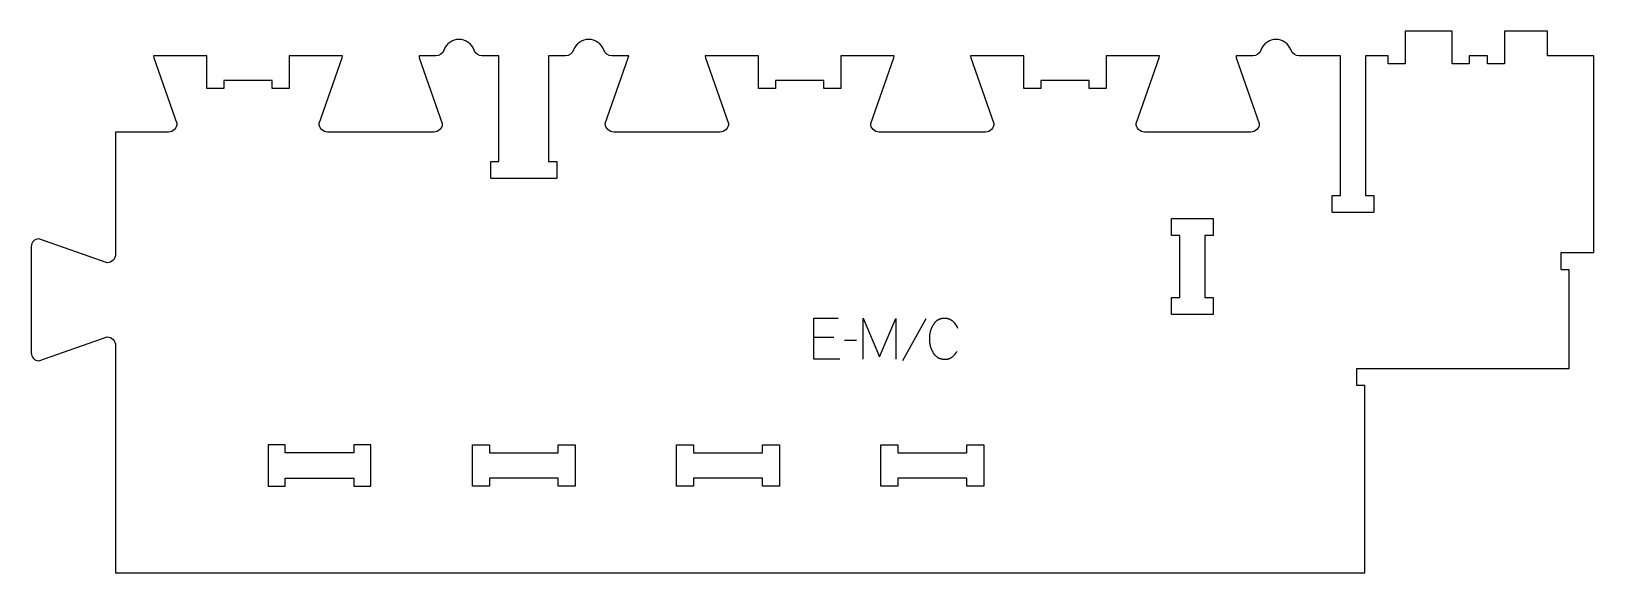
# Model space of a CAD drawing. Extents: x -571 to 577, y -186 to 211.
import ezdxf

# ---------------------------------------------------------------- set-up
doc = ezdxf.new("R2010")
doc.units = 0
for name, color, linetype in [('1_ANYTOOL_1MMDEEP_LABELS_S', 2, 'CONTINUOUS'), ('3_ANYTOOL_CUTTHROUGH_INSID', 4, 'CONTINUOUS'), ('4_ANYTOOL_CUTTHROUGH_OUTSI', 5, 'CONTINUOUS')]:
    doc.layers.add(name, color=color, linetype=linetype)

msp = doc.modelspace()

# ---------------------------------------------------------------- linework, layer by layer
at = {"layer": '1_ANYTOOL_1MMDEEP_LABELS_S'}
for p, q in [((86.3, -0.2), (69.1, -31)), ((18.8, -13.7), (4.1, -13.7)), ((35.3, -15.9), (26.5, -15.9))]:
    msp.add_line(p, q, dxfattribs=at)
for points in [[(23.1, -29.7), (4.1, -29.7), (4.1, 0.3), (22, 0.3)], [(40.4, -29.7), (40.4, 0.3), (52.4, -28.1), (64.4, 0.1), (64.4, -29.7)]]:
    msp.add_lwpolyline(points, dxfattribs=at)
msp.add_lwpolyline([(109.9, -7.2, 0.131103), (106.1, -1.9), (106, -1.8), (105.8, -1.6), (105.7, -1.5), (105.5, -1.4), (105.3, -1.3), (105.2, -1.2), (105, -1.1), (104.8, -1), (104.7, -0.9), (104.5, -0.8), (104.3, -0.7), (104.1, -0.6), (103.9, -0.5), (103.7, -0.4), (103.6, -0.4), (103.4, -0.3), (103.2, -0.2), (103, -0.2), (102.8, -0.1), (102.6, -0.1), (102.4, 0), (102.2, 0), (102, 0.1), (101.8, 0.1), (101.6, 0.1), (101.4, 0.2), (101.1, 0.2), (100.9, 0.2), (100.7, 0.2), (100.5, 0.2), (100.3, 0.2), (100.1, 0.3), (99.7, 0.2), (99.4, 0.2), (99, 0.2), (98.7, 0.2), (98.4, 0.1), (98.1, 0.1), (97.8, 0), (97.5, 0), (97.2, -0.1), (96.9, -0.2), (96.6, -0.3), (96.3, -0.4), (96, -0.5), (95.9, -0.6), (95.7, -0.7), (95.6, -0.7), (95.5, -0.8), (95.3, -0.9), (95.2, -0.9), (95.1, -1), (94.9, -1.1), (94.8, -1.2), (94.7, -1.2), (94.6, -1.3), (94.4, -1.4), (94.2, -1.6), (94, -1.8), (93.7, -2), (93.5, -2.2), (93.3, -2.4), (93.1, -2.6), (92.8, -2.9), (92.6, -3.1), (92.4, -3.4), (92.2, -3.6), (92.1, -3.9), (91.9, -4.2), (91.7, -4.5), (91.4, -5.1), (91, -5.6), (90.7, -6.2), (90.5, -6.9), (90.2, -7.5), (90, -8.1), (89.8, -8.7), (89.6, -9.4), (89.4, -10), (89.3, -10.7), (89.2, -11.3), (89.1, -12), (89, -12.7), (89, -13.4), (88.9, -14.1), (88.9, -14.7), (88.9, -15.4), (89, -16.1), (89, -16.8), (89.1, -17.5), (89.2, -18.2), (89.3, -18.8), (89.4, -19.5), (89.6, -20.1), (89.8, -20.8), (90, -21.4), (90.2, -22), (90.5, -22.7), (90.8, -23.3), (91.1, -23.9), (91.4, -24.5), (91.7, -25.1), (91.9, -25.4), (92.1, -25.6), (92.3, -25.9), (92.5, -26.2), (92.7, -26.4), (92.9, -26.7), (93.1, -26.9), (93.4, -27.1), (93.6, -27.3), (93.8, -27.5), (94.1, -27.7), (94.3, -27.9), (94.4, -28), (94.6, -28.1), (94.7, -28.2), (94.8, -28.3), (94.9, -28.4), (95.1, -28.4), (95.2, -28.5), (95.3, -28.6), (95.6, -28.7), (95.9, -28.9), (96.2, -29), (96.5, -29.1), (96.8, -29.2), (97.1, -29.3), (97.4, -29.4), (97.7, -29.5), (98, -29.5), (98.3, -29.6), (98.7, -29.6), (99, -29.7), (99.3, -29.7), (99.7, -29.7), (100, -29.7), (100.4, -29.7), (100.8, -29.7), (101.2, -29.7), (101.3, -29.7), (101.5, -29.7), (101.7, -29.7), (101.9, -29.6), (102.1, -29.6), (102.2, -29.6), (102.4, -29.6), (102.6, -29.5), (102.7, -29.5), (102.9, -29.4), (103.1, -29.4), (103.2, -29.3), (103.4, -29.3), (103.6, -29.2), (103.7, -29.2), (103.9, -29.1), (104, -29), (104.2, -29), (104.3, -28.9), (104.5, -28.8), (104.6, -28.8), (104.8, -28.7), (104.9, -28.6), (105.1, -28.5), (105.2, -28.4), (105.4, -28.3), (105.5, -28.2), (105.6, -28.1), (105.9, -27.9), (106.1, -27.7), (106.4, -27.5), (106.7, -27.2), (106.9, -27), (107.1, -26.8), (107.4, -26.5), (107.6, -26.3), (107.8, -26), (108, -25.7), (108.2, -25.4), (108.5, -25.1), (108.7, -24.9), (108.8, -24.5), (109, -24.2), (109.2, -23.9)], format="xyb", dxfattribs=at)
at = {"layer": '3_ANYTOOL_CUTTHROUGH_INSID'}
for points in [[(266.8, 3.1), (266.8, 15.6), (272.8, 15.6), (272.8, 61.1), (266.8, 61.1), (266.8, 73.6), (297.3, 73.6), (297.3, 61.1), (291.3, 61.1), (291.3, 15.6), (297.3, 15.6), (297.3, 3.1)], [(-333.7, -98.5), (-384.2, -98.5), (-384.2, -92.5), (-396.7, -92.5), (-396.7, -123), (-384.2, -123), (-384.2, -117), (-333.7, -117), (-333.7, -123), (-321.2, -123), (-321.2, -92.5), (-333.7, -92.5)], [(-183.7, -98.5), (-183.7, -92.5), (-171.2, -92.5), (-171.2, -123), (-183.7, -123), (-183.7, -117), (-234.2, -117), (-234.2, -123), (-246.7, -123), (-246.7, -92.5), (-234.2, -92.5), (-234.2, -98.5)], [(-33.7, -98.5), (-33.7, -92.5), (-21.2, -92.5), (-21.2, -123), (-33.7, -123), (-33.7, -117), (-84.2, -117), (-84.2, -123), (-96.7, -123), (-96.7, -92.5), (-84.2, -92.5), (-84.2, -98.5)], [(116.3, -98.5), (116.3, -92.5), (128.8, -92.5), (128.8, -123), (116.3, -123), (116.3, -117), (65.8, -117), (65.8, -123), (53.3, -123), (53.3, -92.5), (65.8, -92.5), (65.8, -98.5)]]:
    msp.add_lwpolyline(points, close=True, dxfattribs=at)
at = {"layer": '4_ANYTOOL_CUTTHROUGH_OUTSI'}
msp.add_lwpolyline([(-178.3, 193), (-190.7, 193), (-190.7, 115.5), (-184.9, 115.5, -0.414214), (-184.7, 115.3), (-184.7, 103.3, -0.414214), (-184.9, 103), (-232.9, 103, -0.414214), (-233.2, 103.3), (-233.2, 115.3, -0.414214), (-232.9, 115.5), (-227.2, 115.5), (-227.2, 193), (-239.6, 193, -0.317837), (-245.5, 197.2, 0.707107), (-267.6, 197.2, -0.317837), (-273.5, 193), (-285.9, 193), (-285.7, 191.6), (-268.8, 143.4), (-268.8, 143.3, -0.414214), (-275, 137), (-353, 137, -0.414214), (-359.3, 143.3), (-359.3, 143.4), (-342.4, 191.6), (-342.1, 193), (-381.2, 193), (-381.2, 169.3, -0.414214), (-381.5, 169), (-393.5, 169, -0.414214), (-393.7, 169.3), (-393.7, 175), (-429.2, 175), (-429.2, 169.3, -0.414214), (-429.5, 169), (-441.5, 169, -0.414214), (-441.7, 169.3), (-441.7, 193), (-480.8, 193), (-480.6, 191.6), (-463.7, 143.4), (-463.7, 143.3, -0.414214), (-469.9, 137), (-508.7, 137), (-508.7, 47.3, -0.411451), (-514.9, 41.1), (-515, 41.1), (-565, 58.6, 0.412073), (-570.7, 52.9), (-570.7, -25.1, 0.412073), (-565, -30.9), (-515, -13.4), (-514.9, -13.4, -0.414214), (-508.7, -19.6), (-508.7, -186.5), (408.8, -186.5), (408.8, -49), (403.1, -49, -0.414214), (402.8, -48.7), (402.8, -36.7, -0.414214), (403.1, -36.5), (558.8, -36.5), (558.8, 36), (553.1, 36, -0.414214), (552.8, 36.3), (552.8, 48.3, -0.414214), (553.1, 48.5), (576.8, 48.5), (576.8, 193), (543.1, 193, -0.414214), (542.8, 193.3), (542.8, 211), (511.2, 211), (511.2, 187.3, -0.414214), (511, 187), (499, 187, -0.414214), (498.7, 187.3), (498.7, 193), (485.3, 193), (485.3, 187.3, -0.414214), (485.1, 187), (473.1, 187, -0.414214), (472.8, 187.3), (472.8, 211), (438.3, 211), (438.3, 187.3, -0.414214), (438.1, 187), (426.1, 187, -0.414214), (425.8, 187.3), (425.8, 193), (409.3, 193), (409.3, 90.5), (415.1, 90.5, -0.414214), (415.3, 90.3), (415.3, 78.3, -0.414214), (415.1, 78), (385.1, 78, -0.414214), (384.8, 78.3), (384.8, 90.3, -0.414214), (385.1, 90.5), (390.8, 90.5), (390.8, 193), (360.4, 193, -0.317837), (354.5, 197.2, 0.707107), (332.4, 197.2, -0.317837), (326.5, 193), (314.1, 193), (314.3, 191.6), (331.2, 143.4), (331.2, 143.3, -0.414214), (325, 137), (247, 137, -0.414214), (240.7, 143.3), (240.7, 143.4), (257.6, 191.6), (257.9, 193), (218.8, 193), (218.8, 169.3, -0.414214), (218.5, 169), (206.5, 169, -0.414214), (206.3, 169.3), (206.3, 175), (170.8, 175), (170.8, 169.3, -0.414214), (170.5, 169), (158.5, 169, -0.414214), (158.3, 169.3), (158.3, 193), (119.2, 193), (119.4, 191.6), (136.3, 143.4), (136.3, 143.3, -0.414214), (130.1, 137), (52.1, 137, -0.414214), (45.8, 143.3), (45.8, 143.4), (62.7, 191.6), (63, 193), (23.9, 193), (23.9, 169.3, -0.414214), (23.6, 169), (11.6, 169, -0.414214), (11.4, 169.3), (11.4, 175), (-24.1, 175), (-24.1, 169.3, -0.414214), (-24.4, 169), (-36.4, 169, -0.414214), (-36.6, 169.3), (-36.6, 193), (-75.7, 193), (-75.5, 191.6), (-58.6, 143.4), (-58.6, 143.3, -0.414214), (-64.8, 137), (-142.8, 137, -0.414214), (-149.1, 143.3), (-149.1, 143.4), (-132.2, 191.6), (-131.9, 193), (-144.3, 193, -0.317837), (-150.2, 197.2, 0.707107), (-172.4, 197.2, -0.317837)], format="xyb", close=True, dxfattribs=at)

doc.saveas('drawing.dxf')
